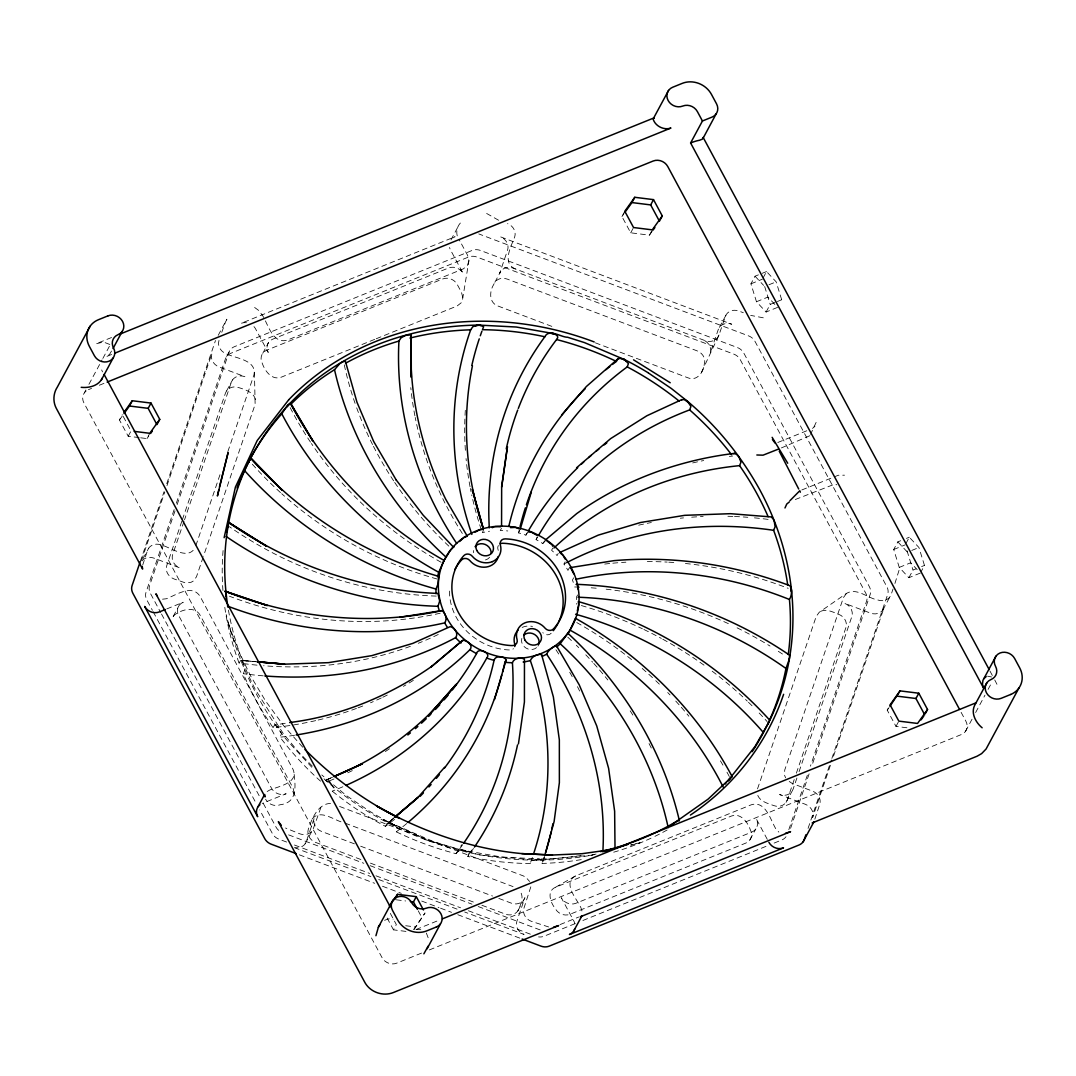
<?xml version="1.0" encoding="UTF-8"?>
<svg xmlns="http://www.w3.org/2000/svg" width="1076" height="1076" viewBox="0 0 1076 1076"><rect width="100%" height="100%" fill="white"/><g stroke="black" fill="none" stroke-linecap="round" stroke-linejoin="round"><path stroke-width="0.75" stroke-dasharray="5 3.75" d="M816.119 422.384L810.551 434.368M899.025 570.347L894.855 583.663M376.25 338.738L457.152 305.974L461.241 302.746L462.398 300.406L468.934 260.701L467.603 255.335L460.716 242.517M468.934 260.701L467.334 265.664L463.245 268.892L287.44 340.07C272.847 344.602 268.153 324.508 262.705 315.739L258.684 310.426L253.6 306.727M219.006 340.433A11.083 9.886 28.3 0 0 226.148 353.722C235.066 358.362 256.976 359.666 253.976 374.838L227.601 452.35M254.434 372.269L255.133 404.388L203.445 556.265M530.818 886.826L524.025 907.956A11.083 9.886 28.3 0 0 531.167 921.258L548.625 926.961M162.53 599.184L166.39 598.754C175.966 595.122 192.295 583.595 200.163 596.534L292.968 769.219C299.209 783.341 277.554 786.462 269.309 790.241L266.216 792.111M294.178 774.451C295.685 787.713 296.895 802.763 280.217 804.74A11.083 9.886 28.3 0 1 265.584 799.226M581.121 855.487A290.829 259.639 28.3 0 1 538.861 858.998L532.324 860.477L530.186 863.544A290.829 259.598 28.3 0 1 467.818 856.483C472.566 847.982 453.184 849.892 450.077 846.785L433.117 841.419L383.298 819.764L424.899 838.903L393.291 824.525A290.829 259.585 28.3 0 1 369.176 810.954L346.284 795.527L321.791 774.962M581.255 859.616A290.829 259.598 28.3 0 1 541.981 863.436L543.151 860.37L538.847 858.93L501.349 856.994L463.985 850.43L466.379 851.412M543.165 861.23L544.51 856.456M142.664 565.169L147.533 550.414A11.083 9.886 28.3 0 1 161.077 544.94C170.492 547.146 188.246 561.094 195.294 547.28M814.828 819.186L819.71 804.431A11.083 9.886 28.3 0 0 812.555 791.142L792.192 783.449L787.296 780.167M140.23 561.645L164.05 491.651M166.753 483.702L215.482 340.527M141.521 560.435L164.789 492.028M166.955 485.666L211.891 353.627A11.083 9.886 28.3 0 0 219.047 366.929L244.898 376.694A11.083 9.886 28.3 0 0 231.353 382.168L184.521 519.802M174.137 509.607L146.054 592.136A11.083 9.886 28.3 0 0 146.82 599.924L152.388 610.28M176.303 503.259L225.462 358.819A11.083 9.886 28.3 0 1 230.748 353.332L468.625 257.016A11.083 9.886 28.3 0 1 476.87 257.029L733.872 354.152A11.083 9.886 28.3 0 1 740.248 359.666L865.83 593.32A11.083 9.886 28.3 0 1 866.597 601.107L810.43 766.179M174.998 510.939L149.604 585.546A11.083 9.886 28.3 0 0 150.371 593.32L160.701 612.553M177.15 504.59L229.013 352.215A11.083 9.886 28.3 0 1 234.299 346.728L472.176 250.426A11.083 9.886 28.3 0 1 480.421 250.439L737.423 347.561A11.083 9.886 28.3 0 1 743.798 353.076L869.381 586.729A11.083 9.886 28.3 0 1 870.161 594.517L811.815 765.937M181.831 521.309L166.753 565.599A11.083 9.886 28.3 0 0 173.895 578.901L185.462 582.91L191.071 582.291L193.424 580.986L196.451 576.83L202.907 557.839M182.369 519.721L225.435 393.17A11.083 9.886 28.3 0 1 238.98 387.683C245.839 389.781 255.684 392.982 255.59 401.819M183.983 521.389L172.671 554.611A11.083 9.886 28.3 0 0 179.826 567.899L153.962 558.135A11.083 9.886 28.3 0 0 141.615 561.322L148.717 548.128M195.832 545.693L220.593 472.929M595.364 342.827L687.981 377.824C696.939 381.55 703.623 372.202 704.296 364.172A11.083 9.886 28.3 0 0 697.154 350.87L507.213 279.087A11.083 9.886 28.3 0 0 493.669 284.575C489.311 291.529 488.921 302.881 498.04 306.041L552.97 326.808M701.606 372.054L719.01 334.999L725.305 316.505A11.083 9.886 28.3 0 1 738.849 311.031L743.314 312.712M757.531 788.856L816.213 616.427L819.24 612.271L846.435 593.441C856.684 587.146 867.686 598.269 877.639 599.924A11.083 9.886 28.3 0 0 891.17 594.45L893.013 589.043M794.222 779.508L787.215 800.087A11.083 9.886 28.3 0 1 773.684 805.561C767.565 803.274 759.239 801.445 757.356 794.088M796.375 773.187L845.897 627.644A11.083 9.886 28.3 0 0 838.755 614.342C832.77 612.123 825.319 607.792 819.24 612.271M796.913 778.015L793.133 789.085A11.083 9.886 28.3 0 1 779.602 794.559L805.453 804.337A11.083 9.886 28.3 0 1 812.595 817.625L832.084 760.355M799.065 771.68L851.829 616.642A11.083 9.886 28.3 0 0 844.673 603.354L870.524 613.118A11.083 9.886 28.3 0 0 884.068 607.644L832.636 758.768M788.816 829.663L807.726 774.115M809.112 773.873L790.752 827.834A11.083 9.886 28.3 0 1 789.569 830.134M808.063 828.385L831.345 759.992M831.882 758.392L887.646 594.544A11.083 9.886 28.3 0 0 886.88 586.756L755.016 341.415A11.083 9.886 28.3 0 0 748.64 335.9L478.793 233.922M221.764 332.323L225.651 321.643L228.435 316.922M111.501 351.072L109.564 354.394L106.201 356.667L112.092 354.286M460.353 223.028C455.794 228.072 455.525 235.859 459.95 241.091M330.534 803.422C318.025 803.651 311.798 818.782 308.355 829.085A11.083 9.886 28.3 0 0 315.51 842.373L361.025 859.576M320.89 807.498L313.398 828.359A11.083 9.886 28.3 0 1 299.868 833.846L285.517 828.022M719.01 334.999C717.181 340.433 710.537 342.814 705.385 340.756L513.131 268.099A11.083 9.886 28.3 0 0 499.587 273.573L507.576 250.103A11.083 9.886 28.3 0 0 500.434 236.814L731.734 324.226A11.083 9.886 28.3 0 0 718.203 329.7L710.214 353.17A11.083 9.886 28.3 0 0 703.072 339.868M218.226 335.308L226.834 319.222M450.965 239.935L458.766 225.328M84.332 392.861L85.865 390.01M88.931 384.32L102.072 359.922M102.852 358.456L109.981 345.221M139.127 437.609L128.205 436.251L119.449 419.976L122.287 414.69M128.205 436.251L131.043 430.978L123.094 416.17M140.687 437.811L146.941 438.591L149.779 433.305M226.632 356.519L230.183 349.929M226.619 390.87L232.537 379.882M262.732 353.358L268.65 342.356M173.182 616.454L179.114 605.452M257.016 665.156A349.27 311.758 28.3 0 1 239.033 662.95L240.863 660.314L255.469 661.606M315.685 720.624A349.27 311.758 28.3 0 1 273.075 727.605A290.829 259.598 28.3 0 1 243.297 673.684L244.763 670.173L244.185 666.057A6.631 2.044 74.4 0 0 243.055 662.937L240.863 660.314M494.852 282.275L500.77 271.273M273.075 727.605L274.568 725.063L288.005 722.803M320.567 781.176A290.829 259.598 28.3 0 1 280.056 737.208L281.414 733.738L280.083 729.945A6.631 2.502 59.1 0 0 278.2 727.161L275.012 724.928M652.164 231.34L649.433 235.146L630.711 232.819L621.955 216.532L624.793 211.246M630.711 232.819L633.549 227.534M394.556 819.361A349.27 311.758 28.3 0 1 385.437 826.355A290.829 259.598 28.3 0 1 332.228 791.142C335.914 786.731 329.781 781.593 325.678 780.598M305.113 843.853L312.215 830.659M483.487 530.441L482.304 532.647A72.011 64.278 28.3 0 1 489.513 531.235M649.433 235.146L652.285 229.861M501.429 528.329L500.246 530.522A72.011 64.278 28.3 0 1 507.764 530.966M527.522 532.324A360.352 321.643 28.3 0 0 525.922 535.162A72.011 64.278 28.3 0 0 518.592 532.916L519.816 529.782M525.922 535.162L527.106 532.97M545.115 541.268A360.352 321.643 28.3 0 0 542.734 543.555A72.011 64.278 28.3 0 0 536.104 539.654L537.368 536.413M385.437 826.355L386.97 823.772L394.354 817.504M542.734 543.555L544.738 540.757M462.747 844.566A349.27 311.758 28.3 0 1 456.103 853.712A290.829 259.598 28.3 0 1 396.277 831.829C400.38 826.798 391.193 822.306 386.97 823.772M552.768 548.074L551.585 550.266A72.011 64.278 28.3 0 1 557.072 555.566L558.256 553.373M569.137 568.168L567.953 570.374A72.011 64.278 28.3 0 0 563.985 564.039L565.169 561.847M573.643 577.839L572.459 580.045A72.011 64.278 28.3 0 1 573.992 584.645M405.975 931.399L393.493 929.852L396.331 924.566L389.162 911.237M719.387 327.4L726.488 314.205M577.597 594.961L576.413 597.167A72.011 64.278 28.3 0 1 576.669 604.214M777.585 307.373L766.099 312.027L756.468 301.737L750.94 283.822L755.043 276.209L760.786 273.882M763.113 277.904L766.529 271.555L776.159 281.845L781.687 299.76L780.315 302.302M413.641 929.529L425.047 912.946L414.031 929.637M456.103 853.712L461.685 844.741M766.099 312.027L770.201 304.414L775.944 302.087M517.798 910.968L523.73 899.98M920.37 573.051L908.884 577.704L899.254 567.402L893.726 549.486L897.828 541.874L900.706 540.717M905.898 543.568L909.314 537.22L918.944 547.523L924.472 565.425L921.056 571.773M749.932 839.885L755.85 828.897M882.885 609.944L889.987 596.736M786.031 802.373L791.963 791.385M908.884 577.704L912.986 570.078L915.864 568.922M906.92 727.766L895.985 726.408L887.229 710.12L890.081 704.847M895.985 726.408L898.837 721.122M965.508 731.344L972.516 718.311M975.636 712.527L984.984 695.163M988.091 689.38L991.991 682.144M469.001 854.29L473.4 847.31M119.449 419.976L122.18 416.17M146.941 438.591L148.757 436.049M621.955 216.532L623.771 213.989M887.229 710.12L889.045 707.578M814.962 426.19L812.528 428.436M809.825 435.726L781.405 447.912M457.287 851.506L459.923 850.376L465.383 851.049M312.255 818.823C320.742 808.708 334.206 820.625 343.513 822.535M846.435 593.441L843.423 597.597L784.727 770.026L784.565 775.258L785.588 777.84M393.668 818.258L387.521 823.517L393.829 818.137M555.512 887.27C546.178 891.197 550.643 902.966 555.391 908.736A11.083 9.886 28.3 0 0 570.011 914.264L745.816 843.086A11.083 9.886 28.3 0 0 750.335 829.811C747.712 822.104 740.624 812.541 731.317 816.092L555.512 887.27L575.458 875.972L751.263 804.794C765.87 800.262 770.55 820.356 775.998 829.125L778.836 832.098M575.458 875.972C561.833 883.383 577.53 899.644 581.053 908.05L582.641 913.188M384.562 920.303L388.732 918.823L393.157 919.16M332.578 777.154L325.033 780.598L332.497 777.249M326.041 780.1L332.094 777.383M111.554 337.514L96.006 343.809L103.498 342.034L110.088 344.576M88.447 389.66L91.554 388.396M99.328 385.248L105.556 382.733M374.69 339.37L281.347 377.151C272.026 380.702 264.938 371.139 262.315 363.432A11.083 9.886 28.3 0 1 266.835 350.157L442.639 278.98A11.083 9.886 28.3 0 1 457.26 284.508L461.51 292.416L462.828 297.783M762.225 273.304L766.529 271.555M750.94 283.822L762.427 279.168M768.977 284.75L776.159 281.845M756.468 301.737L767.955 297.084L776.522 306.23M777.383 301.509L781.687 299.76M166.767 608.922L183.216 602.264A11.083 9.886 28.3 0 0 178.697 615.539L271.515 788.224A11.083 9.886 28.3 0 0 286.135 793.752L262.208 803.436M777.8 442.492L809.502 429.66M795.339 499.506L834.989 484.025M906.449 538.39L909.314 537.22M893.726 549.486L905.212 544.846M911.762 550.428L918.944 547.523M899.254 567.402L910.74 562.748L917.169 569.621M921.607 566.595L924.472 565.425M415.995 929.543L439.331 920.101M421.563 953.08L396.681 963.168A11.083 9.886 28.3 0 1 382.047 957.64L83.928 402.935A11.083 9.886 28.3 0 1 86.134 390.978M429.351 949.933L961.393 734.531A11.083 9.886 28.3 0 0 965.912 721.256L960.343 710.9M560.018 924.593L578.686 917.048M575.122 923.638L544.026 936.228A11.083 9.886 28.3 0 1 538.565 936.914M582.896 920.491L767.914 845.588M774.142 843.073L781.916 839.926A11.083 9.886 28.3 0 0 786.018 836.725M801.835 489.957L838.271 475.256L844.499 475.189M324.01 778.809L326.445 781.109C398.12 843.194 497.798 872.596 591.423 855.205L594.584 854.277M631.034 845.198L640.059 842.683L630.549 844.983M424.845 839.589L479.95 855.03L536.198 860.275L591.423 855.205L596.185 853.994M591.423 855.205L596.05 854.062M536.184 859.32L541.443 859.455M416.439 929.597L420.81 929.691M987.553 676.172L991.574 676.992M255.846 661.686L241.266 660.449L256.29 661.74M396.277 899.805L405.639 900.962M405.692 925.737L415.067 926.893M391.099 823.88L395.107 825.897M763.301 317.81L750.671 315.389M339.599 806.475L523.259 875.877L525.828 877.222L529.607 881.486M345.087 823.14L513.05 886.611M354.394 843.84L321.428 831.385A11.083 9.886 28.3 0 1 314.286 818.083L306.297 841.553A11.083 9.886 28.3 0 1 295.55 847.727M360.675 846.207L492.526 896.039M498.807 898.42L511.369 903.168A11.083 9.886 28.3 0 0 524.9 897.68L516.91 921.15A11.083 9.886 28.3 0 0 524.066 934.452L464.671 912.004M370.453 863.14L474.059 902.293M481.9 905.266L505.451 914.156A11.083 9.886 28.3 0 0 518.982 908.682C521.282 903.033 524.321 895.649 519.345 890.457M288.597 834.868L363.822 863.288M370.09 865.655L471.947 904.149M478.215 906.53L539.332 929.624A11.083 9.886 28.3 0 0 542.116 930.31M286.619 842.051L278.778 839.092A11.083 9.886 28.3 0 1 272.403 833.577L259.693 809.919M294.447 845.023L369.673 873.443M375.941 875.81L460.568 907.794M468.396 910.753L531.087 934.439M294.326 847.632L370.897 876.563M378.712 879.522L458.416 909.637M299.357 854.828L374.663 883.288M382.505 886.247L401.335 893.362M421.725 901.069L438.995 907.593M440.555 908.184L451.543 912.34M457.811 914.708L520.569 938.42M498.605 220.244L485.532 212.833M392.148 824.256L394.179 825.292M328.153 781.593L331.556 784.471M515.444 268.987C501.51 263.284 511.302 246.135 514.691 236.908A11.083 9.886 28.3 0 0 507.536 223.62M835.944 484.321L836.832 484.886M329.054 782.185L330.776 783.651M312.349 766.166L297.904 751.304L282.961 733.146L255.483 689.797A290.829 259.639 28.3 0 1 228.408 609.931M311.811 767.269L286.794 740.113C257.11 703.596 237.661 659.965 226.175 614.557M755.043 276.209L763.61 285.355M897.828 541.874L907.458 552.163M302.733 747.201L283.728 725.775L265.557 700.96L250.385 675.567L237.567 648.747L227.493 621.121L233.99 641.04M426.352 933.04L428.974 939.926M989.974 671.074L992.354 675.513M767.309 839.388L756.253 818.809A11.083 9.886 28.3 0 1 751.747 832.098L575.942 903.262A11.083 9.886 28.3 0 1 561.309 897.747L573.938 921.244A11.083 9.886 28.3 0 1 574.92 923.813M418.228 910.821L422.195 918.218M387.118 918.003L393.493 929.852M161.508 614.033L260.056 797.41M263.243 803.328L275.954 826.987A11.083 9.886 28.3 0 0 279.76 831.17M153.182 611.76L256.505 804.001M994.735 679.938L996.954 684.282M101.682 369.942L102.502 371.892M907.055 550.818L912.986 570.078M764.673 286.498L770.201 304.414M294.273 793.335L293.075 788.089L200.257 615.405C195.603 606.756 184.211 608.774 177.298 613.253A11.083 9.886 28.3 0 0 172.012 618.754M438.255 634.477A349.27 311.758 28.3 0 1 418.241 643.287M410.373 646.313A349.27 311.758 28.3 0 1 263.566 665.735M667.12 830.013A290.829 259.598 28.3 0 1 652.513 837.491M651.02 838.191A290.829 259.598 28.3 0 1 613.724 852.192M239.033 662.95A290.829 259.598 28.3 0 1 224.467 604.914M222.947 590.509A290.829 259.598 28.3 0 1 223.283 548.356M413.345 680.368A349.27 311.758 28.3 0 1 403.392 686.367M387.279 695.042A349.27 311.758 28.3 0 1 382.76 697.248M381.254 697.974A349.27 311.758 28.3 0 1 370.521 702.803M362.733 706.004A349.27 311.758 28.3 0 1 358.026 707.833M356.438 708.425A349.27 311.758 28.3 0 1 317.286 720.247M389.472 748.748A349.27 311.758 28.3 0 1 383.984 752.433M352.296 770.618A349.27 311.758 28.3 0 1 347.777 772.81M333.977 778.997A349.27 311.758 28.3 0 1 326.162 782.144M532.364 857.464A349.27 311.758 28.3 0 1 530.186 863.544M537.314 859.186A6.631 2.421 -6 0 1 540.542 859.267M563.985 564.039A349.27 311.758 28.3 0 1 566.931 562.506M440.205 613.212A349.27 311.758 28.3 0 1 229.43 596.212M436.237 596.091A349.27 311.758 28.3 0 1 229.417 526.702M437.058 578.996A349.27 311.758 28.3 0 1 281.724 493.709M280.486 492.593A349.27 311.758 28.3 0 1 251.394 463.164M441.133 562.291A349.27 311.758 28.3 0 1 311.421 443.527M310.48 442.128A349.27 311.758 28.3 0 1 290.022 407.347M448.826 546.124A349.27 311.758 28.3 0 1 394.583 482.263M393.641 480.851A349.27 311.758 28.3 0 1 373.305 446.029M372.552 444.536A349.27 311.758 28.3 0 1 355.631 404.912M355.08 403.352A349.27 311.758 28.3 0 1 344.105 364.038M462.33 533.454A349.27 311.758 28.3 0 1 416.237 422.37M415.901 420.783A349.27 311.758 28.3 0 1 415.228 417.488M414.906 415.834A349.27 311.758 28.3 0 1 410.803 387.629M481.254 529.54A349.27 311.758 28.3 0 1 471.705 494.893M471.046 491.732A349.27 311.758 28.3 0 1 470.387 488.437M470.064 486.782A349.27 311.758 28.3 0 1 466.056 458.578M465.383 450.293A349.27 311.758 28.3 0 1 465.41 409.014M518.592 532.916A349.27 311.758 28.3 0 1 519.305 529.755M536.104 539.654A349.27 311.758 28.3 0 1 537.691 536.857M294.568 735.258A360.352 321.643 28.3 0 1 280.056 737.208M406.688 823.557A360.352 321.643 28.3 0 1 396.277 831.829M544.106 857.222A360.352 321.643 28.3 0 1 541.981 863.436M567.765 637.167A360.352 321.643 28.3 0 1 571.464 640.61M576.319 645.264A360.352 321.643 28.3 0 1 578.713 647.631M585.788 654.827A360.352 321.643 28.3 0 1 592.647 662.197M593.777 663.435A360.352 321.643 28.3 0 1 607.832 679.965M630.173 710.859A360.352 321.643 28.3 0 1 633.71 716.441M649.043 743.556A360.352 321.643 28.3 0 1 652.648 750.86M692.662 462.922A360.352 321.643 28.3 0 1 703.704 460.541M729.367 456.426A360.352 321.643 28.3 0 1 732.608 456.049M574.638 586.971A360.352 321.643 28.3 0 1 582.91 587.294M591.208 587.805A360.352 321.643 28.3 0 1 597.852 588.357M606.165 589.191A360.352 321.643 28.3 0 1 731.169 624.968M737.073 627.819A360.352 321.643 28.3 0 1 770.012 646.044M778.311 651.303A360.352 321.643 28.3 0 1 785.13 655.822M638.687 525.169A360.352 321.643 28.3 0 1 651.33 522.519M680.274 518.215A360.352 321.643 28.3 0 1 683.529 517.892M691.68 517.193A360.352 321.643 28.3 0 1 703.153 516.507M727.901 516.278A360.352 321.643 28.3 0 1 732.864 516.44M734.518 516.493A360.352 321.643 28.3 0 1 747.793 517.287M754.437 517.852A360.352 321.643 28.3 0 1 769.367 519.56M604.712 564.066A360.352 321.643 28.3 0 1 611.195 563.353M612.822 563.192A360.352 321.643 28.3 0 1 625.882 562.197M647.308 561.564A360.352 321.643 28.3 0 1 667.147 562.089M668.801 562.183A360.352 321.643 28.3 0 1 677.113 562.748M685.412 563.501A360.352 321.643 28.3 0 1 788.197 588.33M581.363 605.546A360.352 321.643 28.3 0 1 642.385 628.761M643.865 629.473A360.352 321.643 28.3 0 1 661.35 638.431M662.789 639.211A360.352 321.643 28.3 0 1 705.614 666.326M712.178 671.195A360.352 321.643 28.3 0 1 747.269 701.108M748.479 702.278A360.352 321.643 28.3 0 1 754.478 708.196M759.158 713.011A360.352 321.643 28.3 0 1 767.148 721.606M576.749 622.547A360.352 321.643 28.3 0 1 633.468 661.135M642.224 668.465A360.352 321.643 28.3 0 1 654.517 679.534M655.741 680.691A360.352 321.643 28.3 0 1 661.794 686.542M667.712 692.514A360.352 321.643 28.3 0 1 670.039 694.948M675.755 701.081A360.352 321.643 28.3 0 1 680.22 706.058M681.323 707.309A360.352 321.643 28.3 0 1 688.869 716.226M720.409 760.853A360.352 321.643 28.3 0 1 723.745 766.515M726.972 772.232A360.352 321.643 28.3 0 1 729.326 776.536M555.969 649.796A360.352 321.643 28.3 0 1 559.56 655.324M569.742 672.258A360.352 321.643 28.3 0 1 572.916 677.988M577.462 686.663A360.352 321.643 28.3 0 1 579.641 691.034M473.494 848.466A360.352 321.643 28.3 0 1 467.818 856.483M342.854 786.758A360.352 321.643 28.3 0 1 332.228 791.142M263.19 675.836A360.352 321.643 28.3 0 1 243.297 673.684M489.58 557.26A8.998 8.03 28.3 0 1 483.944 560.192M473.682 552.714A8.998 8.03 28.3 0 1 473.561 550.562M536.547 647.644A8.998 8.03 28.3 0 1 525.935 648.021A8.998 8.03 28.3 0 1 521.833 638.404M538.82 644.161A8.998 8.03 28.3 0 1 537.946 646.071M522.169 627.429A16.624 14.835 28.3 0 1 532.459 626.42M551.194 633.239A5.541 4.95 28.3 0 1 542.775 632.634M498.39 545.545A5.541 4.95 28.3 0 0 497.959 549.258A16.624 14.835 28.3 0 1 498.47 551.759M449.512 591.06A58.171 51.917 28.3 0 0 509.822 649.985A5.541 4.95 28.3 0 0 513.467 648.68M246.444 322.733A11.083 9.886 28.3 0 0 240.984 323.405L455.067 236.733A11.083 9.886 28.3 0 0 452.767 238.052M253.976 326.633A11.083 9.886 28.3 0 1 255.604 328.933L268.233 352.444A11.083 9.886 28.3 0 1 272.753 339.169L448.558 267.991A11.083 9.886 28.3 0 1 463.191 273.519L450.548 250.009A11.083 9.886 28.3 0 1 449.566 247.44"/><path stroke-width="1.5" d="M466.473 534.826L445.8 499.399C420.783 448.531 408.181 391.812 411.207 335.107L411.288 377.151L411.207 335.107L407.844 334.851A6.631 2.192 -22.1 0 0 404.697 335.806L401.039 337.851L398.927 341.052A290.829 259.598 28.3 0 0 345.544 363.244M463.662 843.234A349.27 311.758 28.3 0 0 512.418 662.722C513.723 658.149 521.335 656.683 524.456 659.4L524.415 702.009L518.444 743.893M501.564 526.272L501.658 487.267L507.442 446.634L501.591 487.065M569.796 567.698L614.087 560.636C673.697 555.566 734.02 564.483 789.905 585.721C792.353 589.581 791.896 595.566 789.434 599.48A290.829 259.598 28.3 0 1 788.264 654.49M225.409 591.692L226.014 593.925A6.631 1.439 88.9 0 1 226.296 597.14L226.296 594.988A290.829 259.625 28.3 0 1 227.614 528.921L228.408 522.64M226.269 599.399L226.31 598.283M142.274 566.635L142.61 569.096L56.248 408.234C52.751 401.604 53.262 393.291 57.351 387.064L90.155 326.149M264.723 794.451L265.046 796.913L155.899 593.817L157.244 595.848M228.26 525.128L228.408 523.192M732.205 776.684C696.616 710.093 641.135 655.176 575.418 618.283L570.065 630.146A72.011 64.278 28.3 0 1 567.778 634.114M437.529 576.736A72.011 64.278 28.3 0 1 438.752 572.298L444.052 560.408C379.263 523.851 324.898 469.19 290.453 403.096L285.678 407.898L281.804 413.83A290.829 259.598 28.3 0 0 249.955 459.291M396.116 479.829L423.177 515.202L453.655 547.307M228.341 523.918L228.233 524.779A6.631 0.726 -77.2 0 1 227.655 527.899M472.445 365.786C461.51 419.828 465.733 476.211 483.178 528.424L472.27 489.311L483.111 528.087M995.932 656.199L982.926 680.382L982.455 684.255L983.679 688.263L690.604 142.974A22.166 5.945 -28.3 0 1 699.534 140.27L702.467 139.086L703.193 137.486L989.18 669.595M789.367 658.889L789.986 655.096M224.131 537.677L235.415 487.092L257.218 440.528L288.745 399.747M375.928 935.716L378.349 927.27L392.928 900.33M218.818 489.741L217.406 495.996L228.085 452.619L219.517 486.621M227.399 529.015L226.552 532.055M544.967 854.855L554.1 821.593L559.372 782.682L559.345 739.871L553.373 696.939L541.524 654.396C537.368 653.912 531.934 656.4 530.347 660.61A349.27 311.758 28.3 0 1 533.4 854.398M494.516 699.508L506.083 660.086C504.94 655.943 495.162 655.082 494.072 660.328A349.27 311.758 28.3 0 1 444.388 768.21M520.233 529.163L531.356 491.92M679.4 820.706C662.493 748.64 622.049 683.435 567.94 633.307L567.711 633.831M140.23 561.645L132.106 585.519A11.083 9.886 28.3 0 0 132.873 593.293L264.736 838.634A11.083 9.886 28.3 0 0 271.112 844.149L296.223 853.631M805.897 834.761L804.283 839.522A11.083 9.886 28.3 0 1 798.984 845.023L549.217 946.14A11.083 9.886 28.3 0 1 540.972 946.127L522.142 939.012M784.982 507.98L786.771 504.025L789.313 501.954M577.314 610.832L578.713 604.9L578.296 601.565C651.531 622.439 718.593 663.69 769.73 720.18L767.793 724.296L768.694 722.48M541.443 655.082L541.524 654.396M345.288 361.832L345.1 361.065L342.531 361.926A6.631 1.547 -36.6 0 0 339.801 363.621L334.515 369.7A290.829 259.598 28.3 0 0 291.529 403.594M423.863 953.82L428.154 946.086M556.238 646.232C554.046 645.21 547.845 650.792 546.648 654.141A72.011 64.278 28.3 0 1 542.425 656.306M290.453 403.661L312.766 440.864L290.614 403.11M250.668 458.013L281.872 489.957L250.668 458.013L244.4 470.4A290.829 259.598 28.3 0 0 237.029 487.979M246.606 466.365L249.551 460.232M752.164 751.694A290.829 259.598 28.3 0 0 763.435 732.568L771.008 717.665M249.941 459.465L248.153 463.057M81.198 387.32C89.012 388.154 98.804 385.827 102.328 378.039M248.65 462.048C269.39 420.837 301.885 385.531 341.778 362.195A290.829 259.639 28.4 0 1 403.46 335.793M113.034 348.53L122.153 331.489M258.092 806.637L263.822 795.917M768.385 723.139L755.029 746.502L728.062 780.678M101.386 379.922L113.114 358.039M703.072 138.279L716.118 113.908M427.078 948.803L440.501 923.786M129.429 406.015L132.281 400.743L151.003 403.07L159.759 419.358L156.921 424.63L148.165 408.342L129.429 406.015L123.982 413.628M148.165 408.342L151.003 403.07M471.853 534.395A360.352 321.643 28.3 0 1 470.669 329.821L472.808 326.727L476.681 325.49A6.631 2.663 -6.7 0 1 480.03 325.342L483.635 326.633L482.465 329.7A290.829 259.598 28.3 0 1 544.833 336.761C548.921 328.193 561.484 337.474 567.55 337.232L584.51 342.612L624.322 359.505L628.438 363.594L627.227 366.889A349.27 311.758 28.3 0 0 526.379 504.779M518.309 408.45A349.27 311.758 28.3 0 1 556.561 339.545C560.488 335.604 553.898 333.385 550.845 333.345M631.935 202.57L634.773 197.298L653.509 199.625L662.265 215.913L659.413 221.185L650.671 204.911L631.935 202.57L624.672 212.725M443.689 561.094A72.011 64.278 28.3 0 1 446.136 557.22L450.225 550.482L453.843 546.742M436.062 593.723A72.011 64.278 28.3 0 1 435.995 589.029L438.066 583.77L438.618 576.332C366.378 555.593 300.554 514.288 250.627 458.094L250.399 458.484M650.671 204.911L653.509 199.625M439.385 610.912A72.011 64.278 28.3 0 1 438.013 606.286L439.667 601.027L437.919 593.427C363.002 590.522 289.821 565.008 228.368 522.277L266.377 546.124L228.26 522.142M690.604 142.974L702.44 120.983L712.016 117.109A11.083 9.886 28.3 0 0 716.535 103.821L711.478 94.419A22.166 19.785 28.3 0 0 682.224 83.377L672.661 87.25A11.083 9.886 28.3 0 0 668.142 100.525A11.083 9.886 28.3 0 0 682.762 106.053A11.083 9.886 28.3 0 1 697.382 111.581L702.44 120.983M447.266 627.133A72.011 64.278 28.3 0 1 444.697 622.883C447.616 619.171 445.41 612.984 441.98 610.549L399.909 617.274M264.857 675.957A360.352 321.643 28.3 0 0 455.578 637.678C459.022 633.845 454.354 626.972 450.145 626.662L412.727 643.408L371.731 655.647L328.489 662.655L285.032 664.161L257.473 661.834M612.432 364.468A360.352 321.643 28.3 0 1 616.387 361.415C617.422 356.452 623.596 358.698 626.124 360.89M296.169 735.002A360.352 321.643 28.3 0 0 469.916 649.689C473.803 645.412 466.702 639.709 462.572 640.422L430.938 667.08L462.572 640.422M452.364 689.851A349.27 311.758 28.3 0 0 476.56 653.589C477.798 646.891 491.665 652.823 486.742 658.082A360.352 321.643 28.3 0 1 345.853 785.44M502.626 671.908A360.352 321.643 28.3 0 0 504.9 662.291L506.083 660.086M394.717 899.603L397.555 894.331L416.291 896.658L423.446 909.987M417.421 909.341L413.453 901.93L416.291 896.658M556.83 646.932A72.011 64.278 28.3 0 0 560.192 643.744L567.886 633.307M538.498 535.458A349.27 311.758 28.3 0 1 689.649 409.902L690.927 406.513L687.577 401.361L671.343 388.503L648.478 373.022M553.938 548.02A349.27 311.758 28.3 0 1 739.575 465.639L740.96 462.169L739.145 457.367A6.631 2.757 59.7 0 0 737.141 454.825L734.558 453.359C678.001 460.259 623.219 480.447 576.736 513.575L545.505 539.937M787.74 585.075A290.829 259.598 28.3 0 0 773.617 530.307L775.11 526.796L774.303 521.578A6.631 2.3 75.3 0 0 773.039 518.713L771.196 516.937L730.402 513.682L684.74 515.323L640.543 522.506L598.296 535.122L560.098 552.324M769.582 719.965A290.829 259.598 28.3 0 0 785.964 668.465L789.125 659.749A6.631 0.982 -76.1 0 0 789.569 656.871L789.407 655.055C726.703 612.257 652.298 587.187 576.373 584.322L576.077 584.443M889.96 706.313L900.061 690.886L918.796 693.213L927.539 709.501L925.414 713.455M924.701 714.773L915.945 698.499L918.796 693.213M1018.891 688.089L986.087 749.004L981.621 753.617L977.089 756.213L812.138 822.952M668.546 90.438L653.32 118.642L654.289 117.782L119.328 334.367M573.535 931.318L582.049 915.636L581.269 916.416M803.1 841.822L813.981 821.741L813.2 822.508M986.894 682.749L974.574 705.493C970.754 713.428 975.892 722.709 982.146 727.793M378.349 927.27L379.949 924.62M124.103 412.162L132.281 400.743M159.759 419.358L149.779 433.305L134.164 431.368M150.573 433.507L152.375 430.978M634.773 197.298L624.793 211.246L633.549 227.534L652.285 229.861L662.265 215.913M653.065 230.076L654.88 227.534M389.391 905.75L397.555 894.331M900.061 690.886L890.081 704.847L898.837 721.122L917.559 723.449L927.539 709.501M921.069 719.857L923.8 716.051M725.358 784L725.937 783.234M286.404 407.024L289.162 404.078M459.546 541.537L464.065 537.395L467.307 536.265M983.72 678.781L986.167 676.602M727.309 781.539L732.057 776.697M561.659 414.973L586.393 386.499L617.92 358.833M334.098 776.468C382.236 757.208 424.347 724.565 456.48 684M444.603 767.296L417.757 797.679L395.08 817.061M429.459 714.531L455.538 685.089L428.584 715.392M733.792 453.843L734.558 453.359M287.144 406.177L288.543 404.684M728.802 779.844L730.819 777.733M681.606 399.909L683.906 399.505L687.577 401.361C717.087 426.19 741.458 456.533 760.06 490.293L762.131 494.22A290.829 259.545 28.2 0 1 790.093 654.585M789.905 500.73L799.791 490.737L800.383 492.176M576.575 467.764L610.643 438.618L646.878 415.753L681.942 399.532M730.2 778.352L708.116 799.118L675.849 821.822A290.829 259.545 28.2 0 1 630.697 842.831M394.892 817.209L418.214 797.222L395.591 816.455M672.07 824.579L674.813 822.602A6.631 1.291 -35.5 0 1 677.423 821.122L679.144 820.611M475.067 532.203L479.654 529.715L483.299 529.446M432.014 666.178C389.794 695.715 340.904 716.118 289.632 722.547M492.257 527.684L494.059 526.904M333.99 776.576L362.37 763.825L335.12 776.038M607.389 850.497L609.5 849.677M115.038 353.089L670.926 128.044C664.134 130.492 655.499 126.296 653.266 119.463M107.116 382.101L653.159 161.023A11.083 9.886 28.3 0 1 667.779 166.551L959.55 709.42M165.274 609.527L159.288 611.948A11.083 9.886 28.3 0 1 144.668 606.42L257.689 816.711A11.083 9.886 28.3 0 1 259.908 804.767M778.298 449.163L763.045 455.175L756.832 454.987M442.438 918.837L976.04 702.803M580.206 916.846L790.564 831.681L785.507 833.268M604.066 851.493L627.765 844.525M510.535 527.644L515.579 527.348L519.049 528.787M403.487 335.846L406.943 334.878M610.67 849.139L614.14 848.184A290.829 259.545 28.2 0 0 629.339 843.302M553.575 927.162L558.632 925.589L393.224 992.597C382.639 996.766 369.619 991.951 364.482 981.729L278.334 821.634L281.28 825.265M495.095 526.621L500.676 526.783M475.579 325.705L478.766 325.087L516.278 327.023L553.642 333.587L551.975 333.479M441.658 610.67C369.539 626.151 293.627 618.149 225.166 591.302L267.346 605.559L224.911 591.154M611.531 849.569L582.062 853.698L552.109 855.043L522.169 853.631C470.71 848.883 421.281 831.304 376.479 805.937L399.465 818.271M528.652 532.069L530.428 532.015M612.526 848.951L614.06 848.897M521.806 853.604L552.486 855.07M257.971 661.888L284.696 664.188L257.097 661.753M897.223 696.159L915.945 698.499M410.333 901.553L413.453 901.93M481.039 325.45L478.766 325.087L480.03 325.329M622.116 358.859L624.322 359.505M531.423 532.176L536.682 535.149M546.971 540.932L551.88 544.658M775.11 443.11L772.433 439.586M623.165 359.236L625.21 360.272M685.668 400.299L689.07 403.177M560.206 553.01L563.071 555.31L565.075 558.995M399.64 818.433C364.535 800.934 332.605 777.316 304.979 749.515M633.549 359.828L670.213 382.76M686.569 400.877L688.304 402.343M570.737 568.007L573.764 573.831M772.138 437.327L787.713 463.231M396.277 480.111L373.708 441.55L356.95 402.195L345.369 361.186M556.386 645.627L579.224 684.834L596.723 725.91L608.599 768.304L614.638 811.223L615.015 847.915M104.076 374.381L390.279 906.893M779.226 451.153L798.715 489.029M552.378 545.465L552.728 546.245M577.355 585.21L578.323 589.783M790.712 586.864L790.927 587.617A6.631 1.695 89.9 0 1 791.331 590.616L791.385 591.733M226.014 593.925L226.296 594.988L225.839 593.024M791.331 589.043L791.344 590.616M768.896 842.32A11.083 9.886 28.3 0 0 783.516 847.848L569.433 934.519A11.083 9.886 28.3 0 0 574.718 929.032M530.347 660.61A72.011 64.278 28.3 0 1 523.151 662.009M512.418 662.722A72.011 64.278 28.3 0 1 504.9 662.291M494.072 660.328A72.011 64.278 28.3 0 1 486.742 658.082M476.56 653.589A72.011 64.278 28.3 0 1 469.916 649.689M461.066 642.977A72.011 64.278 28.3 0 1 455.578 637.678M448.302 694.881A349.27 311.758 28.3 0 1 444.119 699.844M439.815 704.713A349.27 311.758 28.3 0 1 435.39 709.487M430.871 714.155A349.27 311.758 28.3 0 1 428.571 716.455M426.23 718.728A349.27 311.758 28.3 0 1 421.496 723.193M417.865 726.475A349.27 311.758 28.3 0 1 415.403 728.64M410.413 732.877A349.27 311.758 28.3 0 1 407.871 734.962M439.438 774.585A349.27 311.758 28.3 0 1 436.372 778.352M431.099 784.525A349.27 311.758 28.3 0 1 428.934 786.96M423.419 792.931A349.27 311.758 28.3 0 1 420.03 796.428M546.648 654.141A349.27 311.758 28.3 0 1 602.856 851.91M610.563 849.354A6.631 1.923 -21.2 0 1 612.526 848.937M560.192 643.744A349.27 311.758 28.3 0 1 668.209 827.632M570.065 630.146A349.27 311.758 28.3 0 1 723.381 787.39M575.606 614.248A349.27 311.758 28.3 0 1 763.435 732.568M410.01 338.052A290.829 259.598 28.3 0 1 470.669 329.821M556.561 339.545A290.829 259.598 28.3 0 1 616.387 361.415M627.227 366.889A290.829 259.598 28.3 0 1 679.158 401.079M689.649 409.902A290.829 259.598 28.3 0 1 731.626 454.771M739.575 465.639A290.829 259.598 28.3 0 1 768.13 516.682M578.041 597.22A349.27 311.758 28.3 0 1 785.964 668.465M575.673 579.332A349.27 311.758 28.3 0 1 789.434 599.48M566.931 562.506A349.27 311.758 28.3 0 1 773.617 530.307M471.839 365.423A349.27 311.758 28.3 0 1 479.25 338.846M480.286 335.779A349.27 311.758 28.3 0 1 481.913 331.22M506.258 448.867A349.27 311.758 28.3 0 1 517.717 410.023M520.071 526.594A349.27 311.758 28.3 0 1 525.37 507.859M501.793 675.096A360.352 321.643 28.3 0 1 407.965 822.481M552.916 823.799A360.352 321.643 28.3 0 1 551.907 828.641M551.181 831.856A360.352 321.643 28.3 0 1 545.599 852.528M444.697 622.883A360.352 321.643 28.3 0 1 227.507 606.084M435.995 589.029A360.352 321.643 28.3 0 1 244.4 470.4M446.136 557.22A360.352 321.643 28.3 0 1 334.515 369.7M508.854 526.151A360.352 321.643 28.3 0 1 585.21 388.705M605.963 369.7A360.352 321.643 28.3 0 1 609.836 366.539M528.329 530.898A360.352 321.643 28.3 0 1 577.745 467.656M581.322 464.227A360.352 321.643 28.3 0 1 583.757 461.981M588.693 457.556A360.352 321.643 28.3 0 1 591.208 455.377M596.306 451.113A360.352 321.643 28.3 0 1 598.902 449.015M604.134 444.913A360.352 321.643 28.3 0 1 606.797 442.909M489.298 527.872A360.352 321.643 28.3 0 1 544.833 336.761M456.695 543.447A360.352 321.643 28.3 0 1 398.927 341.052M438.752 572.298A360.352 321.643 28.3 0 1 281.804 413.83M438.013 606.286A360.352 321.643 28.3 0 1 226.175 536.494M517.516 744.928A360.352 321.643 28.3 0 1 474.422 847.108M228.179 525.505A290.829 259.625 28.3 0 1 246.444 466.702M406.782 334.932A290.829 259.625 28.3 0 1 478.605 325.087M624.161 359.384A290.829 259.625 28.3 0 1 648.317 372.874M611.276 848.91A290.829 259.545 28.2 0 1 600.516 851.614M227.924 607.187A290.829 259.545 28.2 0 1 226.323 595.579M789.407 658.781A290.829 259.545 28.2 0 1 771.075 717.544M475.067 546.675A8.998 8.03 28.3 0 1 485.249 544.469A8.998 8.03 28.3 0 1 491.1 553.373M524.106 634.921A8.998 8.03 28.3 0 1 534.718 634.544A8.998 8.03 28.3 0 1 538.82 644.161M518.067 630.24A16.624 14.835 28.3 0 0 514.705 643.999A5.541 4.95 28.3 0 1 514.745 646.555M454.866 569.527A58.171 51.917 28.3 0 1 461.47 560.018A5.541 4.95 28.3 0 1 469.889 560.623A16.624 14.835 28.3 0 0 486.164 567.065A16.624 14.835 28.3 0 0 498.175 556.695M558.525 622.264A58.171 51.917 28.3 0 0 502.828 543.272A5.541 4.95 28.3 0 0 500.246 543.824M557.798 623.73A58.171 51.917 28.3 0 1 553.306 630.697M288.758 399.747A293.573 262.033 28.3 0 1 594.208 341.939M783.624 694.302A293.694 262.154 28.3 0 1 690.402 815.07M107.936 315.873L98.373 319.747A22.166 19.785 28.3 0 0 89.335 346.311L94.392 355.712A11.083 9.886 28.3 0 0 109.012 361.227A11.083 9.886 28.3 0 0 113.531 347.951A11.083 9.886 28.3 0 1 118.051 334.676A11.083 9.886 28.3 0 0 122.57 321.401A11.083 9.886 28.3 0 0 107.936 315.873M436.385 926.987L426.822 930.861A22.166 19.785 28.3 0 1 397.569 919.805L392.511 910.404A11.083 9.886 28.3 0 1 397.031 897.128A11.083 9.886 28.3 0 1 411.651 902.656A11.083 9.886 28.3 0 0 426.284 908.184A11.083 9.886 28.3 0 1 440.904 913.712A11.083 9.886 28.3 0 1 436.385 926.987M1010.673 694.477L1001.097 698.351A11.083 9.886 28.3 0 1 986.477 692.836A11.083 9.886 28.3 0 1 990.996 679.548A11.083 9.886 28.3 0 0 995.515 666.273A11.083 9.886 28.3 0 1 1000.034 652.997A11.083 9.886 28.3 0 1 1014.655 658.525L1019.712 667.927A22.166 19.785 28.3 0 1 1010.673 694.477M447.387 619.063A72.011 64.278 28.3 0 0 569.244 631.128A72.011 64.278 28.3 0 0 509.459 526.5A72.011 64.278 28.3 0 0 447.387 619.063M492.27 561.672A16.624 14.835 28.3 0 0 500.327 544.86A5.541 4.95 28.3 0 1 505.209 538.874A58.171 51.917 28.3 0 1 558.942 571.881A58.171 51.917 28.3 0 1 553.562 628.841A5.541 4.95 28.3 0 1 545.142 628.236A16.624 14.835 28.3 0 0 525.115 622.775A16.624 14.835 28.3 0 0 517.072 639.601A5.541 4.95 28.3 0 1 512.189 645.587A58.171 51.917 28.3 0 1 458.443 612.567A58.171 51.917 28.3 0 1 463.837 555.62A5.541 4.95 28.3 0 1 472.256 556.225A16.624 14.835 28.3 0 0 492.27 561.672M525.088 640.328A8.998 8.03 28.3 0 0 540.313 641.673A8.998 8.03 28.3 0 0 532.687 628.653A8.998 8.03 28.3 0 0 525.088 640.328M476.762 550.414A8.998 8.03 28.3 0 0 491.947 552.862A8.998 8.03 28.3 0 0 485.37 539.426A8.998 8.03 28.3 0 0 476.762 550.414"/></g></svg>
